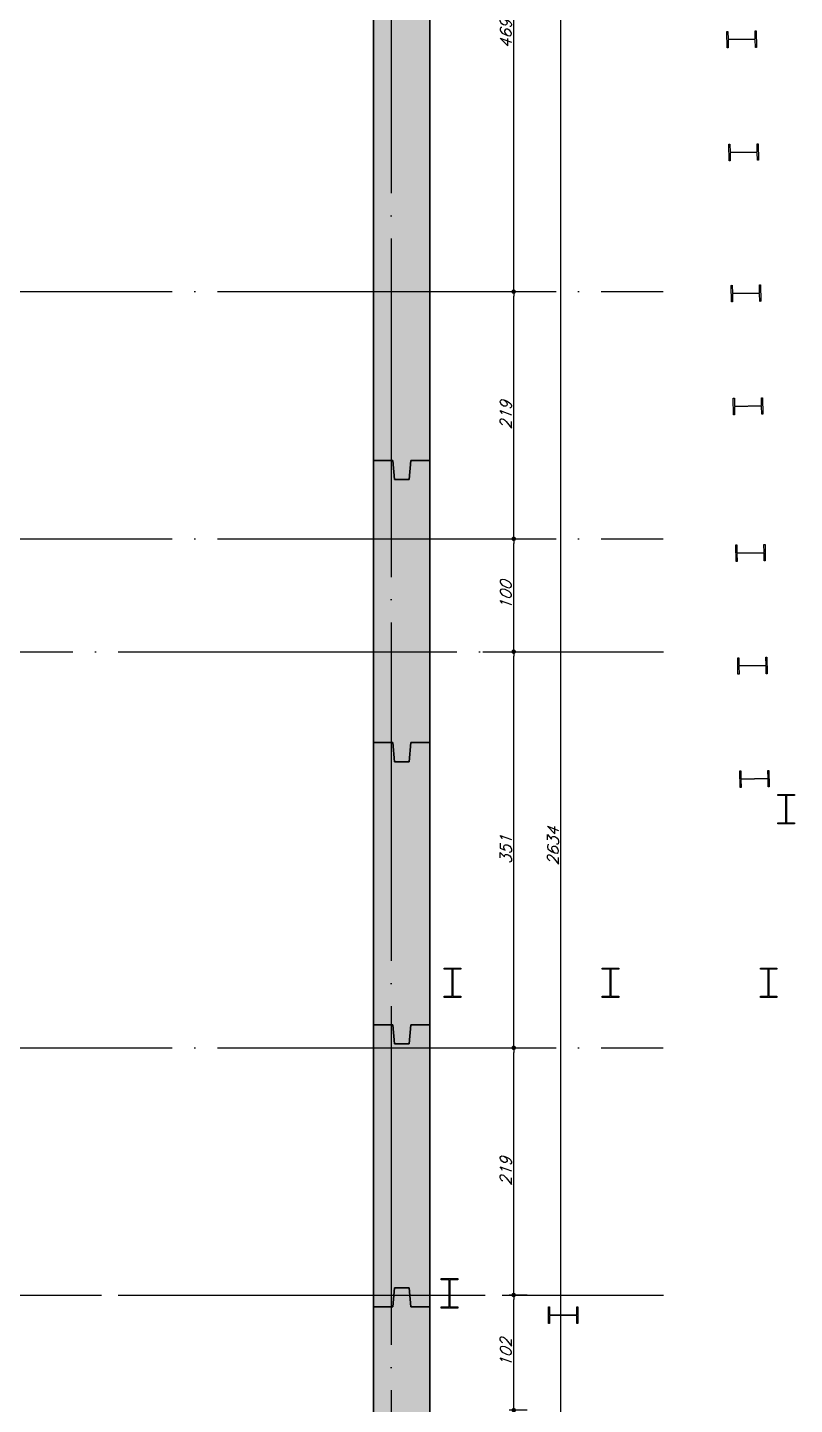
# Model space of a CAD drawing. Header units: millimetres. Extents: x -4137 to 5508, y -2380 to 3650.
# Drawn here: x 2928 to 3607, y -112 to 1108 of the extents above; entities that cross this region are included whole.
import ezdxf
from ezdxf.enums import TextEntityAlignment as Align

# ---------------------------------------------------------------- set-up
doc = ezdxf.new("R2010")
doc.units = ezdxf.units.MM
doc.header["$LTSCALE"] = 50
doc.linetypes.add('ACAD_ISO04W100', pattern=[30, 24, -3, 0, -3])
doc.linetypes.add('EIXO', pattern=[6.8, 6, -0.4, 0, -0.4])
doc.layers.add('A-DETL-MBND', color=5, linetype='Continuous', lineweight=9)
doc.layers.add('S-COLS', color=2, linetype='Continuous', lineweight=35)
for name, color, linetype in [('F-COTAS', 106, 'Continuous'), ('F-EIXO', 12, 'EIXO'), ('F-PM_EST', 1, 'Continuous'), ('F-SOLIDO-EST', 252, 'Continuous'), ('F-TEXTO', 6, 'Continuous'), ('F-VIGAS', 3, 'Continuous')]:
    doc.layers.add(name, color=color, linetype=linetype)
doc.styles.add('CP-TEXT-INCL', font='simplex.shx', dxfattribs={"oblique": 20})
doc.styles.add('ROMANS', font='simplex.shx')
doc.dimstyles.new('CP-COTAS-50', dxfattribs={"dimscale": 0.8, "dimtxt": 12.5, "dimasz": 5, "dimexe": 5, "dimexo": 5, "dimgap": 2.5, "dimtad": 1, "dimdec": 1, "dimdsep": 46, "dimtxsty": 'CP-TEXT-INCL', "dimblk1": 'DOT', "dimblk2": 'DOT', "dimsah": 1, "dimcen": 9, "dimclrd": 256, "dimclre": 256, "dimclrt": 256, "dimadec": 0, "dimazin": 0, "dimtfac": 1, "dimtdec": 1, "dimtmove": 2, "dimatfit": 3, "dimldrblk": 'DOT', "dimfxl": 0, "dimtolj": 1, "dimarcsym": 0})

# ---------------------------------------------------------------- blocks, each defined once
blk = doc.blocks.new('*U4')
at = {"layer": 'F-EIXO'}
blk.add_line((0, 0), (7197, 0), dxfattribs=at)
at = {"layer": 'F-TEXTO', "style": 'ROMANS'}
blk.add_attdef('EIXO', text='', height=17.5, dxfattribs=at).set_placement((-28.2072, 0), align=Align.MIDDLE_CENTER)
blk = doc.blocks.new('*U5')
at = {"layer": 'F-EIXO'}
blk.add_line((0, 0), (7285, 0), dxfattribs=at)
at = {"layer": 'F-TEXTO', "style": 'ROMANS'}
blk.add_attdef('EIXO', text='', height=17.5, dxfattribs=at).set_placement((-28.2072, 0), align=Align.MIDDLE_CENTER)
blk = doc.blocks.new('*U31')
at = {"layer": 'F-EIXO'}
blk.add_line((0, 0), (0, -3127.9), dxfattribs=at)
at = {"layer": 'F-TEXTO', "style": 'ROMANS'}
blk.add_attdef('EIXO', text='', height=17.5, rotation=360, dxfattribs=at).set_placement((0, 28.2), align=Align.MIDDLE_CENTER)
blk = doc.blocks.new('A$C10EB3C7A')
at = {"layer": 'F-EIXO'}
blk.add_line((-3768.5, -15), (3491.1, -15), dxfattribs=at)
at = {"layer": 'F-EIXO', "linetype": 'Continuous'}
for name, p in [('*U31', (3250, 1941.4)), ('*U4', (-3705.8, 874)), ('*U4', (-3705.8, 655)), ('*U5', (-3793.7, 555)), ('*U4', (-3705.8, 204)), ('*U5', (-3793.7, -15))]:
    blk.add_blockref(name, p, dxfattribs=at)
blk = doc.blocks.new('_DOT')
at = {"color": 0, "linetype": 'ByBlock'}
blk.add_line((-0.5, 0), (-1, 0), dxfattribs=at)
at = {"color": 0, "linetype": 'ByBlock', "const_width": 0.5}
blk.add_lwpolyline([(-0.25, 0, 1), (0.25, 0, 1)], format="xyb", close=True, dxfattribs=at)
blk = doc.blocks.new('*D57')
at = {"layer": 'DEFPOINTS', "color": 0, "linetype": 'Continuous', "transparency": 16777216}
for p in [(3284.5, 1699.5), (3400.5, 1699.5), (3264.5, -934.5)]:
    blk.add_point(p, dxfattribs=at)
at = {"layer": 'F-COTAS', "linetype": 'Continuous', "lineweight": -2, "transparency": 16777216}
for p, q in [((3288.5, 1699.5), (3404.5, 1699.5)), ((3400.5, -930.5), (3400.5, 1695.5)), ((3268.5, -934.5), (3404.5, -934.5))]:
    blk.add_line(p, q, dxfattribs=at)
at = {"layer": 'F-COTAS', "linetype": 'Continuous', "lineweight": -2, "transparency": 16777216, "xscale": 4, "yscale": 4, "zscale": 4}
for p, rotation in [((3400.5, 1699.5), 90), ((3400.5, -934.5), 270)]:
    blk.add_blockref('_DOT', p, dxfattribs=dict(at, rotation=rotation))
at = {"layer": 'F-COTAS', "linetype": 'Continuous', "transparency": 16777216, "insert": (3393.5, 382.5), "char_height": 10, "attachment_point": 5, "rotation": 90, "style": 'CP-TEXT-INCL'}
blk.add_mtext('\\A1;2634', dxfattribs=at)
blk = doc.blocks.new('*D61')
at = {"layer": 'DEFPOINTS', "color": 0, "linetype": 'Continuous', "transparency": 16777216}
for p in [(3358.7, -15), (3374.7, -15), (3374.7, -117)]:
    blk.add_point(p, dxfattribs=at)
at = {"layer": 'F-COTAS', "linetype": 'Continuous', "lineweight": -2, "transparency": 16777216}
for p, q in [((3370.7, -15), (3354.7, -15)), ((3358.7, -113), (3358.7, -19)), ((3370.7, -117), (3354.7, -117))]:
    blk.add_line(p, q, dxfattribs=at)
at = {"layer": 'F-COTAS', "linetype": 'Continuous', "lineweight": -2, "transparency": 16777216, "xscale": 4, "yscale": 4, "zscale": 4}
for p, rotation in [((3358.7, -15), 90), ((3358.7, -117), 270)]:
    blk.add_blockref('_DOT', p, dxfattribs=dict(at, rotation=rotation))
at = {"layer": 'F-COTAS', "linetype": 'Continuous', "transparency": 16777216, "insert": (3351.7, -66), "char_height": 10, "attachment_point": 5, "rotation": 90, "style": 'CP-TEXT-INCL'}
blk.add_mtext('\\A1;102', dxfattribs=at)
blk = doc.blocks.new('*D62')
at = {"layer": 'DEFPOINTS', "color": 0, "linetype": 'Continuous', "transparency": 16777216}
for p in [(3327.4, 204), (3358.7, 204), (3374.7, -15)]:
    blk.add_point(p, dxfattribs=at)
at = {"layer": 'F-COTAS', "linetype": 'Continuous', "lineweight": -2, "transparency": 16777216}
for p, q in [((3331.4, 204), (3362.7, 204)), ((3358.7, -11), (3358.7, 200)), ((3370.7, -15), (3354.7, -15))]:
    blk.add_line(p, q, dxfattribs=at)
at = {"layer": 'F-COTAS', "linetype": 'Continuous', "lineweight": -2, "transparency": 16777216, "xscale": 4, "yscale": 4, "zscale": 4}
for p, rotation in [((3358.7, 204), 90), ((3358.7, -15), 270)]:
    blk.add_blockref('_DOT', p, dxfattribs=dict(at, rotation=rotation))
at = {"layer": 'F-COTAS', "linetype": 'Continuous', "transparency": 16777216, "insert": (3351.7, 94.5), "char_height": 10, "attachment_point": 5, "rotation": 90, "style": 'CP-TEXT-INCL'}
blk.add_mtext('\\A1;219', dxfattribs=at)
blk = doc.blocks.new('*D63')
at = {"layer": 'DEFPOINTS', "color": 0, "linetype": 'Continuous', "transparency": 16777216}
for p in [(3327.4, 555), (3358.7, 555), (3327.4, 204)]:
    blk.add_point(p, dxfattribs=at)
at = {"layer": 'F-COTAS', "linetype": 'Continuous', "lineweight": -2, "transparency": 16777216}
for p, q in [((3331.4, 555), (3362.7, 555)), ((3358.7, 208), (3358.7, 551)), ((3331.4, 204), (3362.7, 204))]:
    blk.add_line(p, q, dxfattribs=at)
at = {"layer": 'F-COTAS', "linetype": 'Continuous', "lineweight": -2, "transparency": 16777216, "xscale": 4, "yscale": 4, "zscale": 4}
for p, rotation in [((3358.7, 555), 90), ((3358.7, 204), 270)]:
    blk.add_blockref('_DOT', p, dxfattribs=dict(at, rotation=rotation))
at = {"layer": 'F-COTAS', "linetype": 'Continuous', "transparency": 16777216, "insert": (3351.7, 379.5), "char_height": 10, "attachment_point": 5, "rotation": 90, "style": 'CP-TEXT-INCL'}
blk.add_mtext('\\A1;351', dxfattribs=at)
blk = doc.blocks.new('*D64')
at = {"layer": 'DEFPOINTS', "color": 0, "linetype": 'Continuous', "transparency": 16777216}
for p in [(3327.4, 655), (3358.7, 655), (3327.4, 555)]:
    blk.add_point(p, dxfattribs=at)
at = {"layer": 'F-COTAS', "linetype": 'Continuous', "lineweight": -2, "transparency": 16777216}
for p, q in [((3331.4, 655), (3362.7, 655)), ((3358.7, 559), (3358.7, 651)), ((3331.4, 555), (3362.7, 555))]:
    blk.add_line(p, q, dxfattribs=at)
at = {"layer": 'F-COTAS', "linetype": 'Continuous', "lineweight": -2, "transparency": 16777216, "xscale": 4, "yscale": 4, "zscale": 4}
for p, rotation in [((3358.7, 655), 90), ((3358.7, 555), 270)]:
    blk.add_blockref('_DOT', p, dxfattribs=dict(at, rotation=rotation))
at = {"layer": 'F-COTAS', "linetype": 'Continuous', "transparency": 16777216, "insert": (3351.7, 605), "char_height": 10, "attachment_point": 5, "rotation": 90, "style": 'CP-TEXT-INCL'}
blk.add_mtext('\\A1;100', dxfattribs=at)
blk = doc.blocks.new('*D65')
at = {"layer": 'DEFPOINTS', "color": 0, "linetype": 'Continuous', "transparency": 16777216}
for p in [(3327.4, 874), (3358.7, 874), (3327.4, 655)]:
    blk.add_point(p, dxfattribs=at)
at = {"layer": 'F-COTAS', "linetype": 'Continuous', "lineweight": -2, "transparency": 16777216}
for p, q in [((3331.4, 874), (3362.7, 874)), ((3358.7, 659), (3358.7, 870)), ((3331.4, 655), (3362.7, 655))]:
    blk.add_line(p, q, dxfattribs=at)
at = {"layer": 'F-COTAS', "linetype": 'Continuous', "lineweight": -2, "transparency": 16777216, "xscale": 4, "yscale": 4, "zscale": 4}
for p, rotation in [((3358.7, 874), 90), ((3358.7, 655), 270)]:
    blk.add_blockref('_DOT', p, dxfattribs=dict(at, rotation=rotation))
at = {"layer": 'F-COTAS', "linetype": 'Continuous', "transparency": 16777216, "insert": (3351.7, 764.5), "char_height": 10, "attachment_point": 5, "rotation": 90, "style": 'CP-TEXT-INCL'}
blk.add_mtext('\\A1;219', dxfattribs=at)
blk = doc.blocks.new('*D66')
at = {"layer": 'DEFPOINTS', "color": 0, "linetype": 'Continuous', "transparency": 16777216}
for p in [(3340, 1343.5), (3358.7, 1343.5), (3327.4, 874)]:
    blk.add_point(p, dxfattribs=at)
at = {"layer": 'F-COTAS', "linetype": 'Continuous', "lineweight": -2, "transparency": 16777216}
for p, q in [((3344, 1343.5), (3362.7, 1343.5)), ((3358.7, 878), (3358.7, 1339.5)), ((3331.4, 874), (3362.7, 874))]:
    blk.add_line(p, q, dxfattribs=at)
at = {"layer": 'F-COTAS', "linetype": 'Continuous', "lineweight": -2, "transparency": 16777216, "xscale": 4, "yscale": 4, "zscale": 4}
for p, rotation in [((3358.7, 1343.5), 90), ((3358.7, 874), 270)]:
    blk.add_blockref('_DOT', p, dxfattribs=dict(at, rotation=rotation))
at = {"layer": 'F-COTAS', "linetype": 'Continuous', "transparency": 16777216, "insert": (3351.7, 1108.7), "char_height": 10, "attachment_point": 5, "rotation": 90, "style": 'CP-TEXT-INCL'}
blk.add_mtext('\\A1;469.5', dxfattribs=at)
blk = doc.blocks.new('Pilares W Gerdau - W250X32_7-1313698-Térreo')
at = {"layer": 'F-PM_EST'}
for p, q in [((-7.3, 12.036), (-7.3, 12.95)), ((-7.3, 12.95), (7.3, 12.95)), ((-7.3, 12.95), (7.3, 12.95)), ((-7.3, 12.036), (-7.3, 12.95)), ((7.3, 12.95), (7.3, 12.036)), ((7.3, 12.95), (7.3, 12.036)), ((-0.305, 12.036), (-7.3, 12.036)), ((-0.305, 12.036), (-7.3, 12.036)), ((-0.305, -12.036), (-0.305, 12.036)), ((-0.305, -12.036), (-0.305, 12.036)), ((7.3, 12.036), (0.305, 12.036)), ((0.305, 12.036), (0.305, -12.036)), ((0.305, 12.036), (0.305, -12.036)), ((7.3, 12.036), (0.305, 12.036)), ((-7.3, -12.95), (-7.3, -12.036)), ((-7.3, -12.036), (-0.305, -12.036)), ((-7.3, -12.036), (-0.305, -12.036)), ((-7.3, -12.95), (-7.3, -12.036)), ((0.305, -12.036), (7.3, -12.036)), ((0.305, -12.036), (7.3, -12.036)), ((7.3, -12.036), (7.3, -12.95)), ((7.3, -12.036), (7.3, -12.95)), ((7.3, -12.95), (-7.3, -12.95)), ((7.3, -12.95), (-7.3, -12.95))]:
    blk.add_line(p, q, dxfattribs=at)
blk = doc.blocks.new('Pilares W Gerdau - W250X32_7-1320256-Térreo')
at = {"layer": 'F-PM_EST'}
for p, q in [((-7.3, 12.036), (-7.3, 12.95)), ((-7.3, 12.95), (7.3, 12.95)), ((-7.3, 12.95), (7.3, 12.95)), ((-7.3, 12.036), (-7.3, 12.95)), ((7.3, 12.95), (7.3, 12.036)), ((7.3, 12.95), (7.3, 12.036)), ((-0.305, 12.036), (-7.3, 12.036)), ((-0.305, 12.036), (-7.3, 12.036)), ((-0.305, -12.036), (-0.305, 12.036)), ((-0.305, -12.036), (-0.305, 12.036)), ((7.3, 12.036), (0.305, 12.036)), ((0.305, 12.036), (0.305, -12.036)), ((0.305, 12.036), (0.305, -12.036)), ((7.3, 12.036), (0.305, 12.036)), ((-7.3, -12.95), (-7.3, -12.036)), ((-7.3, -12.036), (-0.305, -12.036)), ((-7.3, -12.036), (-0.305, -12.036)), ((-7.3, -12.95), (-7.3, -12.036)), ((0.305, -12.036), (7.3, -12.036)), ((0.305, -12.036), (7.3, -12.036)), ((7.3, -12.036), (7.3, -12.95)), ((7.3, -12.036), (7.3, -12.95)), ((7.3, -12.95), (-7.3, -12.95)), ((7.3, -12.95), (-7.3, -12.95))]:
    blk.add_line(p, q, dxfattribs=at)
blk = doc.blocks.new('Pilares W Gerdau - W250X38_5-1227001-Térreo')
at = {"layer": 'F-PM_EST'}
for p, q in [((-7.35, 11.98), (-7.35, 13.1)), ((-7.35, 13.1), (7.35, 13.1)), ((-7.35, 13.1), (7.35, 13.1)), ((-7.35, 11.98), (-7.35, 13.1)), ((7.35, 13.1), (7.35, 11.98)), ((7.35, 13.1), (7.35, 11.98)), ((-0.33, 11.98), (-7.35, 11.98)), ((-0.33, 11.98), (-7.35, 11.98)), ((-0.33, -11.98), (-0.33, 11.98)), ((-0.33, -11.98), (-0.33, 11.98)), ((7.35, 11.98), (0.33, 11.98)), ((0.33, 11.98), (0.33, -11.98)), ((0.33, 11.98), (0.33, -11.98)), ((7.35, 11.98), (0.33, 11.98)), ((-7.35, -13.1), (-7.35, -11.98)), ((-7.35, -11.98), (-0.33, -11.98)), ((-7.35, -11.98), (-0.33, -11.98)), ((-7.35, -13.1), (-7.35, -11.98)), ((0.33, -11.98), (7.35, -11.98)), ((0.33, -11.98), (7.35, -11.98)), ((7.35, -11.98), (7.35, -13.1)), ((7.35, -11.98), (7.35, -13.1)), ((7.35, -13.1), (-7.35, -13.1)), ((7.35, -13.1), (-7.35, -13.1))]:
    blk.add_line(p, q, dxfattribs=at)
blk = doc.blocks.new('A$C1CCB5D26')
at = {"layer": 'A-DETL-MBND'}
for p, rotation in [((3301.8, -13.5), 180), ((3402.5, -32.8), 90.0000000000001)]:
    blk.add_blockref('Pilares W Gerdau - W250X38_5-1227001-Térreo', p, dxfattribs=dict(at, rotation=rotation))
at = {"layer": 'S-COLS'}
for p, rotation in [((3560.6, 1097.5), 90.98837202192352), ((3562.4, 997.5), 90.98837202192352), ((3564.5, 872.5), 90.98837202192352), ((3566.3, 772.5), 90.98837202192352), ((3568.5, 642.5), 90.98837202192352), ((3570.2, 542.6), 90.98837202192352), ((3572, 442.3), 90.98837202192352), ((3600.1, 415.5), 180)]:
    blk.add_blockref('Pilares W Gerdau - W250X32_7-1313698-Térreo', p, dxfattribs=dict(at, rotation=rotation))
for p in [(3304.5, 261.7), (3444.5, 261.7), (3584.5, 261.7)]:
    blk.add_blockref('Pilares W Gerdau - W250X32_7-1320256-Térreo', p, dxfattribs=at)

msp = doc.modelspace()

# ---------------------------------------------------------------- hatches: boundary and pattern name
at = {"layer": 'F-SOLIDO-EST'}
h = msp.add_hatch(color=256, dxfattribs=at)
h.dxf.hatch_style = 1
h.paths.add_polyline_path([(3284.5, 1149.5), (3267.5, 1149.5), (3266, 1166.5), (3253, 1166.5), (3251.5, 1149.5), (3234.5, 1149.5), (3234.5, 724.5), (3251.5, 724.5), (3253, 707.5), (3266, 707.5), (3267.5, 724.5), (3284.5, 724.5)])
h = msp.add_hatch(color=256, dxfattribs=at)
h.dxf.hatch_style = 1
h.paths.add_polyline_path([(3284.5, 724.5), (3267.5, 724.5), (3266, 707.5), (3253, 707.5), (3251.5, 724.5), (3234.5, 724.5), (3234.5, 474.5), (3251.5, 474.5), (3253, 457.5), (3266, 457.5), (3267.5, 474.5), (3284.5, 474.5)])
h = msp.add_hatch(color=256, dxfattribs=at)
h.dxf.hatch_style = 1
h.paths.add_polyline_path([(3284.5, 474.5), (3267.5, 474.5), (3266, 457.5), (3253, 457.5), (3251.5, 474.5), (3234.5, 474.5), (3234.5, 224.5), (3251.5, 224.5), (3253, 207.5), (3266, 207.5), (3267.5, 224.5), (3284.5, 224.5)])
h = msp.add_hatch(color=256, dxfattribs=at)
h.dxf.hatch_style = 1
h.paths.add_polyline_path([(3284.5, 224.5), (3267.5, 224.5), (3266, 207.5), (3253, 207.5), (3251.5, 224.5), (3234.5, 224.5), (3234.5, -25.5), (3251.5, -25.5), (3253, -8.5), (3266, -8.5), (3267.5, -25.5), (3284.5, -25.5)])
h = msp.add_hatch(color=256, dxfattribs=at)
h.dxf.hatch_style = 1
h.paths.add_polyline_path([(3284.5, -25.5), (3267.5, -25.5), (3266, -8.5), (3253, -8.5), (3251.5, -25.5), (3234.5, -25.5), (3234.5, -275.5), (3284.5, -275.5)])

# ---------------------------------------------------------------- linework, layer by layer
at = {"layer": 'F-VIGAS'}
for p, q in [((3234.5, 1149.5), (3234.5, 724.5)), ((3234.5, 724.5), (3234.5, 1149.5)), ((3284.5, 724.5), (3284.5, 1149.5)), ((3284.5, 1149.5), (3284.5, 724.5)), ((3234.5, 724.5), (3251.5, 724.5)), ((3251.5, 724.5), (3234.5, 724.5)), ((3251.5, 724.5), (3234.5, 724.5)), ((3234.5, 724.5), (3234.5, 474.5)), ((3234.5, 474.5), (3234.5, 724.5)), ((3234.5, 724.5), (3251.5, 724.5)), ((3251.5, 724.5), (3253, 707.5)), ((3253, 707.5), (3251.5, 724.5)), ((3253, 707.5), (3251.5, 724.5)), ((3251.5, 724.5), (3253, 707.5)), ((3266, 707.5), (3267.5, 724.5)), ((3267.5, 724.5), (3266, 707.5)), ((3267.5, 724.5), (3266, 707.5)), ((3266, 707.5), (3267.5, 724.5)), ((3267.5, 724.5), (3284.5, 724.5)), ((3284.5, 724.5), (3267.5, 724.5)), ((3284.5, 724.5), (3267.5, 724.5)), ((3267.5, 724.5), (3284.5, 724.5)), ((3284.5, 474.5), (3284.5, 724.5)), ((3284.5, 724.5), (3284.5, 474.5)), ((3253, 707.5), (3266, 707.5)), ((3266, 707.5), (3253, 707.5)), ((3266, 707.5), (3253, 707.5)), ((3253, 707.5), (3266, 707.5)), ((3251.5, 474.5), (3234.5, 474.5)), ((3234.5, 474.5), (3234.5, 224.5)), ((3234.5, 224.5), (3234.5, 474.5)), ((3234.5, 474.5), (3251.5, 474.5)), ((3234.5, 474.5), (3251.5, 474.5)), ((3251.5, 474.5), (3234.5, 474.5)), ((3253, 457.5), (3251.5, 474.5)), ((3251.5, 474.5), (3253, 457.5)), ((3251.5, 474.5), (3253, 457.5)), ((3253, 457.5), (3251.5, 474.5)), ((3267.5, 474.5), (3266, 457.5)), ((3266, 457.5), (3267.5, 474.5)), ((3266, 457.5), (3267.5, 474.5)), ((3267.5, 474.5), (3266, 457.5)), ((3284.5, 474.5), (3267.5, 474.5)), ((3267.5, 474.5), (3284.5, 474.5)), ((3267.5, 474.5), (3284.5, 474.5)), ((3284.5, 474.5), (3267.5, 474.5)), ((3284.5, 224.5), (3284.5, 474.5)), ((3284.5, 474.5), (3284.5, 224.5)), ((3266, 457.5), (3253, 457.5)), ((3253, 457.5), (3266, 457.5)), ((3253, 457.5), (3266, 457.5)), ((3266, 457.5), (3253, 457.5)), ((3251.5, 224.5), (3234.5, 224.5)), ((3234.5, 224.5), (3234.5, -25.5)), ((3234.5, -25.5), (3234.5, 224.5)), ((3234.5, 224.5), (3251.5, 224.5)), ((3234.5, 224.5), (3251.5, 224.5)), ((3251.5, 224.5), (3234.5, 224.5)), ((3253, 207.5), (3251.5, 224.5)), ((3251.5, 224.5), (3253, 207.5)), ((3251.5, 224.5), (3253, 207.5)), ((3253, 207.5), (3251.5, 224.5)), ((3267.5, 224.5), (3266, 207.5)), ((3266, 207.5), (3267.5, 224.5)), ((3266, 207.5), (3267.5, 224.5)), ((3267.5, 224.5), (3266, 207.5)), ((3284.5, 224.5), (3267.5, 224.5)), ((3267.5, 224.5), (3284.5, 224.5)), ((3267.5, 224.5), (3284.5, 224.5)), ((3284.5, 224.5), (3267.5, 224.5)), ((3284.5, -25.5), (3284.5, 224.5)), ((3284.5, 224.5), (3284.5, -25.5)), ((3266, 207.5), (3253, 207.5)), ((3253, 207.5), (3266, 207.5)), ((3253, 207.5), (3266, 207.5)), ((3266, 207.5), (3253, 207.5)), ((3251.5, -25.5), (3253, -8.5)), ((3253, -8.5), (3251.5, -25.5)), ((3253, -8.5), (3251.5, -25.5)), ((3251.5, -25.5), (3253, -8.5)), ((3253, -8.5), (3266, -8.5)), ((3266, -8.5), (3253, -8.5)), ((3266, -8.5), (3253, -8.5)), ((3253, -8.5), (3266, -8.5)), ((3266, -8.5), (3267.5, -25.5)), ((3267.5, -25.5), (3266, -8.5)), ((3267.5, -25.5), (3266, -8.5)), ((3266, -8.5), (3267.5, -25.5)), ((3234.5, -25.5), (3251.5, -25.5)), ((3251.5, -25.5), (3234.5, -25.5)), ((3251.5, -25.5), (3234.5, -25.5)), ((3234.5, -25.5), (3234.5, -275.5)), ((3234.5, -275.5), (3234.5, -25.5)), ((3234.5, -25.5), (3251.5, -25.5)), ((3267.5, -25.5), (3284.5, -25.5)), ((3284.5, -25.5), (3267.5, -25.5)), ((3284.5, -25.5), (3267.5, -25.5)), ((3267.5, -25.5), (3284.5, -25.5)), ((3284.5, -275.5), (3284.5, -25.5)), ((3284.5, -25.5), (3284.5, -275.5))]:
    msp.add_line(p, q, dxfattribs=at)

# ---------------------------------------------------------------- block references
at = {"layer": 'F-COTAS', "linetype": 'ACAD_ISO04W100', "lineweight": 100}
msp.add_blockref('A$C1CCB5D26', (0, 0), dxfattribs=at)
at = {"layer": 'F-EIXO'}
msp.add_blockref('A$C10EB3C7A', (0, 0), dxfattribs=at)

# ---------------------------------------------------------------- dimensions: what is measured, and where the dimension line sits
at = {"layer": 'F-COTAS', "linetype": 'Continuous'}
for base, p1, p2, picture, middle in [((3400.453, 1699.5), (3264.5, -934.5), (3284.5, 1699.5), '*D57', (3393.453, 382.5)), ((3358.66, 1343.5), (3327.373, 874), (3340.045, 1343.5), '*D66', (3351.66, 1108.75)), ((3358.66, 874), (3327.373, 655), (3327.373, 874), '*D65', (3351.66, 764.5)), ((3358.66, 655), (3327.373, 555), (3327.373, 655), '*D64', (3351.66, 605)), ((3358.66, 555), (3327.373, 204), (3327.373, 555), '*D63', (3351.66, 379.5)), ((3358.66, 204), (3374.665, -15), (3327.373, 204), '*D62', (3351.66, 94.5)), ((3358.66, -15), (3374.665, -117), (3374.665, -15), '*D61', (3351.66, -66))]:
    dim = msp.add_linear_dim(base=base, p1=p1, p2=p2, angle=90, dimstyle='CP-COTAS-50', dxfattribs=at)
    dim.commit()
    dim.dimension.update_dxf_attribs({"geometry": picture, "text_midpoint": middle})

doc.saveas('drawing.dxf')
